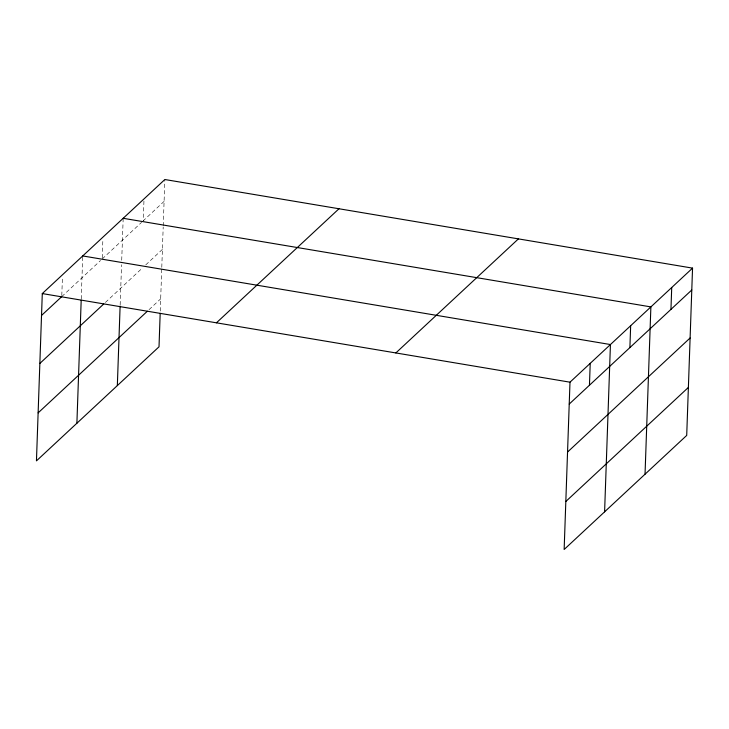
<?xml version="1.0" encoding="UTF-8"?>
<svg xmlns="http://www.w3.org/2000/svg" width="729" height="729" viewBox="0 0 729 729"><rect width="100%" height="100%" fill="white"/><g stroke="black" fill="none" stroke-linecap="round" stroke-linejoin="round"><path stroke-width="0.55" stroke-dasharray="3.65 2.73" d="M61.792 295.537L62.439 276.947M81.229 299.018L82.696 257.036M102.233 257.893L102.88 239.303M120.157 305.014L121.561 264.718M121.716 260.253L123.183 218.299M143.941 201.095L143.248 220.778L164.089 201.386M160.252 311.101L161.747 268.482M161.783 267.361L163.196 227.056M163.232 225.944L164.854 179.516M61.746 296.63L100.575 260.49M102.197 258.986L141.59 222.327M105.377 302.462L141.581 268.764M145.745 264.891L162.412 249.382M149.017 309.679L160.69 298.826"/><path stroke-width="1.09" d="M692.55 268.126L569.987 382.187L564.146 549.484L686.709 435.423L692.55 268.126L164.854 179.516L42.291 293.577L36.45 460.874L159.013 346.813L160.18 313.333M76.891 423.239L81.192 300.129M117.342 385.595L120.112 306.144M589.451 385.231L590.217 363.361M604.596 511.84L610.437 344.544L82.732 255.943M629.892 347.596L630.658 325.726M645.037 474.205L650.879 306.9L123.183 218.299M670.953 309.378L671.719 287.518M41.526 315.447L61.746 296.63M39.849 363.443L103.755 303.966M38.127 412.887L147.349 311.237M216.431 322.819L338.994 208.758M395.847 352.945L518.41 238.884M569.231 404.057L691.785 289.987M567.554 452.044L690.108 337.983M565.822 501.488L688.386 387.427M42.291 293.577L569.987 382.187"/></g></svg>
